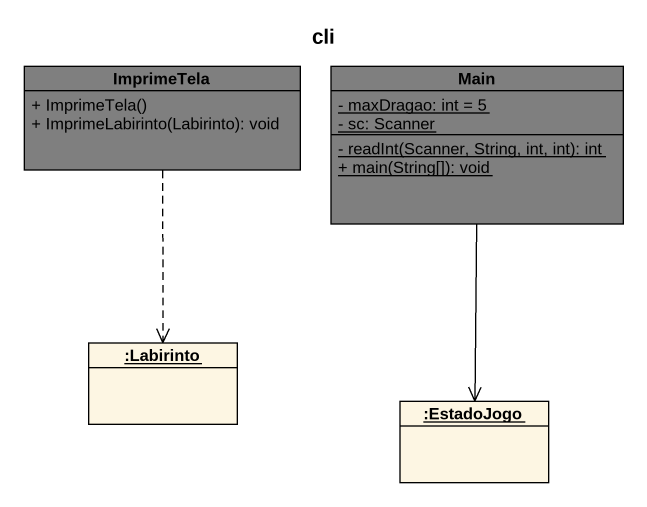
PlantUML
@startuml
title cli
hide circle
hide empty members
skinparam classAttributeIconSize 0
class ImprimeTela #7F7F7F {
  + ImprimeTela()
  + ImprimeLabirinto(Labirinto): void
}
class Main #7F7F7F {
  {static} - maxDragao: int = 5
  {static} - sc: Scanner
  {static} - readInt(Scanner, String, int, int): int
  {static} + main(String[]): void
}
object ":Labirinto" as Labirinto
object ":EstadoJogo" as EstadoJogo
ImprimeTela ..> Labirinto
Main --> EstadoJogo
@enduml
